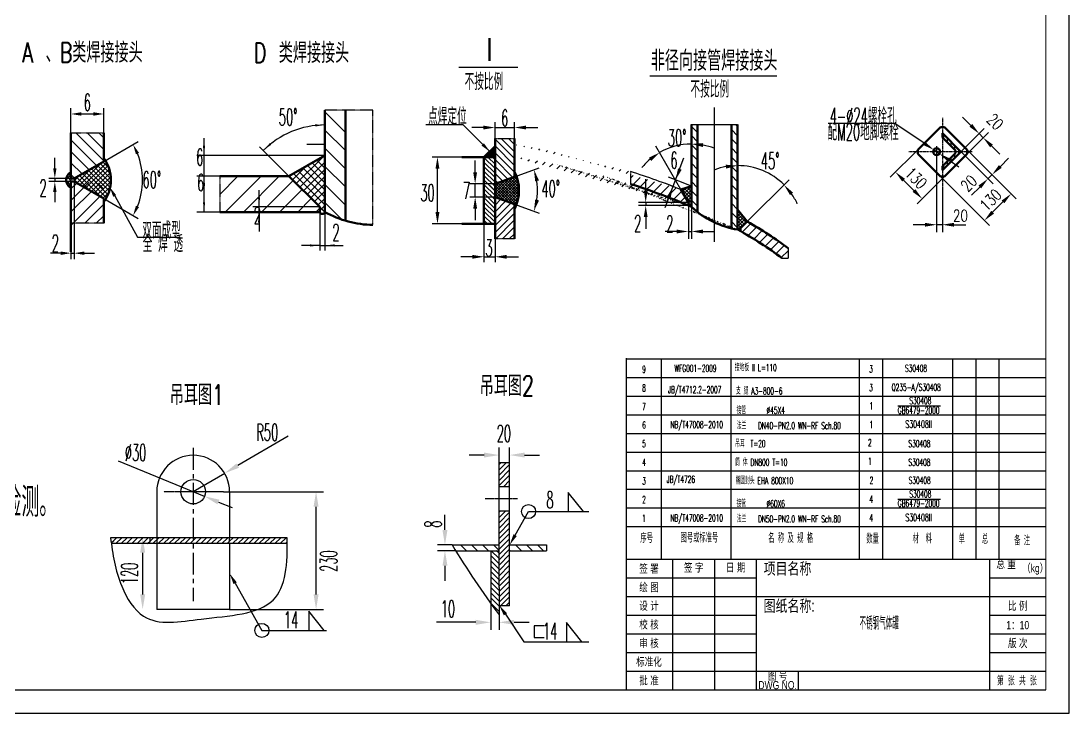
# Model space of a CAD drawing. Header units: millimetres. Extents: x 45618 to 52346, y 25375 to 30127.
# Drawn here: x 48749 to 52346, y 25375 to 27751 of the extents above; entities that cross this region are included whole.
import ezdxf
from ezdxf.enums import TextEntityAlignment as Align

# ---------------------------------------------------------------- set-up
doc = ezdxf.new("R2010")
doc.units = ezdxf.units.MM
for name, pattern in [('CENTER2', [1.125, 0.75, -0.125, 0.125, -0.125]), ('CENTERX2', [4, 2.5, -0.5, 0.5, -0.5]), ('HIDDEN', [0.375, 0.25, -0.125]), ('JXX-L', [2.95, 1.9, -0.25, 0.15, -0.25, 0.15, -0.25]), ('JXX-S', [1.7, 0.9, -0.2, 0.1, -0.2, 0.1, -0.2]), ('XX-S', [0.5, 0.3, -0.2]), ('ZXX-L', [3.28, 2.5, -0.3, 0.18, -0.3]), ('ZXX-S', [1.27, 0.75, -0.2, 0.12, -0.2])]:
    doc.linetypes.add(name, pattern=pattern)
for name, color, linetype in [('08文字层', 1, 'Continuous'), ('09图框与明细表层', 4, 'Continuous'), ('2', 4, 'Continuous'), ('2细线层', 4, 'Continuous'), ('3', 1, 'CENTER2'), ('_CENTER', 1, 'CENTERX2'), ('DATA', 4, 'Continuous'), ('DIM', 4, 'Continuous'), ('DIMEN', 4, 'Continuous'), ('HIDDEN', 6, 'HIDDEN')]:
    doc.layers.add(name, color=color, linetype=linetype)
for name, color, linetype, lineweight in [('A 粗实线', 7, 'Continuous', 60), ('B 细实线', 4, 'Continuous', 30), ('D 短中心线', 1, 'ZXX-S', 30), ('DRAWING', 7, 'Continuous', 30), ('E 长中心线', 1, 'ZXX-L', 30), ('F 短虚线', 6, 'XX-S', 40), ('H 短双点线', 3, 'JXX-S', 30), ('I 长双点线', 3, 'JXX-L', 30), ('J 标注尺寸', 2, 'Continuous', 30), ('文字', 4, 'Continuous', 13)]:
    doc.layers.add(name, color=color, linetype=linetype, lineweight=lineweight)
doc.styles.add('HZTXT', font='TXT.SHX', dxfattribs={"width": 0.75, "bigfont": 'HZTXT'})
doc.styles.add('JEREH', font='romans.shx', dxfattribs={"width": 0.7, "bigfont": 'hztxt.shx'})
doc.styles.get("Standard").update_dxf_attribs({"font": 'arial.ttf'})
doc.styles.add('残雪', font='romans.shx', dxfattribs={"width": 0.5, "bigfont": 'hztxt.shx'})
doc.dimstyles.new('通用标注4.0', dxfattribs={"dimtxt": 4, "dimasz": 4, "dimexe": 2.5, "dimexo": 0, "dimgap": 1.5, "dimtad": 1, "dimdec": 0, "dimzin": 0, "dimdsep": 46, "dimtxsty": 'HZTXT', "dimcen": 0, "dimadec": 0, "dimazin": 0, "dimtfac": 0.375, "dimtdec": 0, "dimtmove": 2, "dimatfit": 3, "dimfxl": 1, "dimtzin": 0, "dimarcsym": 0})

# ---------------------------------------------------------------- blocks, each defined once
blk = doc.blocks.new('*D78')
at = {"layer": 'Defpoints', "color": 0, "transparency": 16777216}
for p in [(51996, 27308.9), (51904.1, 27217), (52147.2, 27157.7)]:
    blk.add_point(p, dxfattribs=at)
at = {"layer": 'DIM', "color": 0, "lineweight": -2, "transparency": 16777216}
for p, q in [((51996, 27308.9), (52164.8, 27140.1)), ((51904.1, 27217), (52072.9, 27048.1)), ((52083.5, 27094.1), (52118.9, 27129.5))]:
    blk.add_line(p, q, dxfattribs=at)
at = {"layer": 'DIM', "color": 0, "transparency": 16777216}
for points in [[(52114.2, 27134.2), (52123.6, 27124.8), (52147.2, 27157.7)], [(52078.8, 27098.8), (52088.2, 27089.4), (52055.2, 27065.8)]]:
    blk.add_solid(points, dxfattribs=at)
at = {"layer": 'DIM', "color": 0, "transparency": 16777216, "insert": (52076.4, 27136.5), "char_height": 40, "attachment_point": 5, "rotation": 45, "style": 'HZTXT'}
blk.add_mtext('130', dxfattribs=at)
blk = doc.blocks.new('*D79')
at = {"layer": 'Defpoints', "color": 0, "transparency": 16777216}
for p in [(51891.1, 27280.8), (51911.1, 27178.1), (51891.1, 27051.3)]:
    blk.add_point(p, dxfattribs=at)
at = {"layer": 'DIM', "color": 0, "lineweight": -2, "transparency": 16777216}
for p, q in [((51891.1, 27280.8), (51891.1, 27026.3)), ((51911.1, 27178.1), (51911.1, 27026.3)), ((51851.1, 27051.3), (51811.1, 27051.3)), ((51911.1, 27051.3), (51891.1, 27051.3)), ((51951.1, 27051.3), (51991.1, 27051.3))]:
    blk.add_line(p, q, dxfattribs=at)
at = {"layer": 'DIM', "color": 0, "transparency": 16777216}
for points in [[(51851.1, 27057.9), (51851.1, 27044.6), (51891.1, 27051.3)], [(51951.1, 27057.9), (51951.1, 27044.6), (51911.1, 27051.3)]]:
    blk.add_solid(points, dxfattribs=at)
at = {"layer": 'DIM', "color": 0, "transparency": 16777216, "insert": (51973.1, 27082.6), "char_height": 40, "attachment_point": 5, "style": 'HZTXT'}
blk.add_mtext('20', dxfattribs=at)
blk = doc.blocks.new('*D80')
at = {"layer": 'Defpoints', "color": 0, "transparency": 16777216}
for p in [(51826.3, 27308.9), (51918.2, 27217), (51841.7, 27140.5)]:
    blk.add_point(p, dxfattribs=at)
at = {"layer": 'DIM', "color": 0, "lineweight": -2, "transparency": 16777216}
for p, q in [((51826.3, 27308.9), (51732.1, 27214.7)), ((51778.1, 27204.1), (51813.4, 27168.8)), ((51918.2, 27217), (51824, 27122.8))]:
    blk.add_line(p, q, dxfattribs=at)
at = {"layer": 'DIM', "color": 0, "transparency": 16777216}
for points in [[(51782.8, 27208.8), (51773.3, 27199.4), (51749.8, 27232.4)], [(51818.1, 27173.5), (51808.7, 27164.1), (51841.7, 27140.5)]]:
    blk.add_solid(points, dxfattribs=at)
at = {"layer": 'DIM', "color": 0, "transparency": 16777216, "insert": (51820.5, 27211.2), "char_height": 40, "attachment_point": 5, "rotation": 315, "style": 'HZTXT'}
blk.add_mtext('130', dxfattribs=at)
blk = doc.blocks.new('*D81')
at = {"layer": 'Defpoints', "color": 0, "transparency": 16777216}
for p in [(51970.8, 27305.8), (51984.9, 27320), (52067.5, 27209.1)]:
    blk.add_point(p, dxfattribs=at)
at = {"layer": 'DIM', "color": 0, "lineweight": -2, "transparency": 16777216}
for p, q in [((51970.8, 27305.8), (52085.2, 27191.4)), ((51984.9, 27320), (52099.3, 27205.6)), ((52110, 27251.5), (52138.2, 27279.8)), ((52081.7, 27223.2), (52067.5, 27209.1)), ((52039.2, 27180.8), (52011, 27152.5))]:
    blk.add_line(p, q, dxfattribs=at)
at = {"layer": 'DIM', "color": 0, "transparency": 16777216}
for points in [[(52105.2, 27256.2), (52114.7, 27246.8), (52081.7, 27223.2)], [(52034.5, 27185.5), (52044, 27176.1), (52067.5, 27209.1)]]:
    blk.add_solid(points, dxfattribs=at)
at = {"layer": 'DIM', "color": 0, "transparency": 16777216, "insert": (52001.7, 27193.4), "char_height": 40, "attachment_point": 5, "rotation": 45, "style": 'HZTXT'}
blk.add_mtext('20', dxfattribs=at)
blk = doc.blocks.new('*D82')
at = {"layer": 'Defpoints', "color": 0, "transparency": 16777216}
for p in [(52051.2, 27350), (51974.8, 27301.8), (51988.9, 27287.7)]:
    blk.add_point(p, dxfattribs=at)
at = {"layer": 'DIM', "color": 0, "lineweight": -2, "transparency": 16777216}
for p, q in [((52008.8, 27392.4), (51980.5, 27420.7)), ((51974.8, 27301.8), (52054.7, 27381.8)), ((51988.9, 27287.7), (52068.9, 27367.7)), ((52037.1, 27364.1), (52051.2, 27350)), ((52079.5, 27321.7), (52107.8, 27293.4))]:
    blk.add_line(p, q, dxfattribs=at)
at = {"layer": 'DIM', "color": 0, "transparency": 16777216}
for points in [[(52013.5, 27397.1), (52004.1, 27387.7), (52037.1, 27364.1)], [(52084.2, 27326.4), (52074.8, 27317), (52051.2, 27350)]]:
    blk.add_solid(points, dxfattribs=at)
at = {"layer": 'DIM', "color": 0, "transparency": 16777216, "insert": (52091.9, 27404.8), "char_height": 40, "attachment_point": 5, "rotation": 315, "style": 'HZTXT'}
blk.add_mtext('20', dxfattribs=at)

msp = doc.modelspace()

# ---------------------------------------------------------------- hatches: boundary and pattern name
at = {"layer": 'B 细实线'}
h = msp.add_hatch(dxfattribs=at)
h.set_pattern_fill('ANSI31', color=256, scale=7.04, angle=90, style=0)
h.set_pattern_definition([(135, (42689.045, 24654.437), (-15.80525, -15.80525), [])])
edge = h.paths.add_edge_path()
edge.add_ellipse((49897.1, 26448), major_axis=(-1760, 0), ratio=0.5, start_angle=228.1641, end_angle=229.0804, ccw=False)
edge.add_line((51071, 27103.7), (51071, 27395.8))
edge.add_line((51071, 27395.8), (51049.9, 27395.8))
edge.add_line((51049.9, 27395.8), (51049.9, 27113))
edge = h.paths.add_edge_path()
edge.add_ellipse((49897.1, 26448), major_axis=(-1760, 0), ratio=0.5, start_angle=221.8409, end_angle=222.8615, ccw=False)
edge.add_line((51208.3, 27035), (51208.3, 27395.8))
edge.add_line((51208.3, 27395.8), (51187.1, 27395.8))
edge.add_line((51187.1, 27395.8), (51187.1, 27046.6))
h = msp.add_hatch(dxfattribs=at)
h.set_pattern_fill('ANSI31', color=256, scale=4, angle=45, style=0)
h.set_pattern_definition([(90, (34110.769, 24845.515), (-12.7, 3e-15), [])])
h.paths.add_polyline_path([(51953.6, 27308.9, -0.198912), (51956.5, 27301.8), (51974.8, 27301.8), (51911.1, 27365.5), (51911.1, 27351.3)])
h.paths.add_polyline_path([(51953.6, 27294.8), (51911.1, 27252.4), (51911.1, 27238.2), (51974.8, 27301.8), (51956.5, 27301.8, -0.198912)])
h = msp.add_hatch(dxfattribs=at)
h.set_pattern_fill('ANSI31', color=256, scale=7.04, style=0)
h.set_pattern_definition([(45, (42689.045, 24654.437), (-15.80525, 15.80525), [])])
edge = h.paths.add_edge_path()
edge.add_ellipse((49897.1, 26448), major_axis=(-1760, 0), ratio=0.5, start_angle=229.5338, end_angle=237.5944, ccw=False)
edge.add_line((51039.3, 27117.5), (51039.3, 27123.5))
edge.add_line((51039.3, 27123.5), (51039.3, 27127.9))
edge.add_line((51039.3, 27127.9), (51014, 27171.8))
edge.add_ellipse((49897.1, 26448), major_axis=(-1802.2, 0), ratio=0.511719, start_angle=231.7032, end_angle=238.4428)
edge.add_line((50840.3, 27233.9), (50840.3, 27191))
h = msp.add_hatch(dxfattribs=at)
h.set_pattern_fill('ANSI37', color=256, scale=2.64, angle=90, style=0)
h.set_pattern_definition([(135, (42689.045, 24654.437), (-5.926969, -5.926969), []), (225, (42689.045, 24654.437), (5.926969, -5.926969), [])])
edge = h.paths.add_edge_path()
edge.add_line((51049.9, 27183.7), (51014, 27171.8))
edge.add_line((51014, 27171.8), (51039.3, 27127.9))
edge.add_line((51039.3, 27127.9), (51039.3, 27123.5))
edge.add_line((51039.3, 27123.5), (51039.3, 27117.5))
edge.add_ellipse((49897.1, 26448), major_axis=(-1760, 0), ratio=0.5, start_angle=229.0804, end_angle=229.5338, ccw=False)
edge.add_line((51049.9, 27113), (51049.9, 27183.7))
edge = h.paths.add_edge_path()
edge.add_ellipse((49897.1, 26448), major_axis=(-1760, 0), ratio=0.5, start_angle=221.3229, end_angle=221.8409, ccw=False)
edge.add_line((51218.8, 27029.1), (51218.8, 27039.4))
edge.add_line((51218.8, 27039.4), (51241.6, 27062.2))
edge.add_line((51241.6, 27062.2), (51208.3, 27103.2))
edge.add_line((51208.3, 27103.2), (51208.3, 27035))

# ---------------------------------------------------------------- linework, layer by layer
at = {"layer": '09图框与明细表层'}
for p, q in [((52345.7, 25374.9), (52345.7, 30126.9)), ((50825.7, 25902.9), (51273.7, 25902.9)), ((50985.7, 25454.9), (50985.7, 25902.9)), ((51129.7, 25454.9), (51129.7, 25902.9)), ((51273.7, 25454.9), (51273.7, 25902.9)), ((51273.7, 25902.9), (52073.7, 25902.9)), ((52073.7, 25454.9), (52073.7, 25902.9)), ((52073.7, 25902.9), (52265.7, 25902.9)), ((50825.7, 25838.9), (51273.7, 25838.9)), ((52073.7, 25838.9), (52265.7, 25838.9)), ((50825.7, 25774.9), (51273.7, 25774.9)), ((51273.7, 25774.9), (52073.7, 25774.9)), ((52073.7, 25774.9), (52265.7, 25774.9)), ((50825.7, 25710.9), (51273.7, 25710.9)), ((52073.7, 25710.9), (52265.7, 25710.9)), ((50825.7, 25646.9), (51273.7, 25646.9)), ((52073.7, 25646.9), (52265.7, 25646.9)), ((50825.7, 25582.9), (51273.7, 25582.9)), ((52073.7, 25582.9), (52265.7, 25582.9)), ((50825.7, 25518.9), (51273.7, 25518.9)), ((51273.7, 25518.9), (52265.7, 25518.9)), ((51417.7, 25454.9), (51417.7, 25518.9)), ((45617.7, 25374.9), (52345.7, 25374.9))]:
    msp.add_line(p, q, dxfattribs=at)
at = {"layer": '09图框与明细表层', "color": 7}
for p, q in [((50825.7, 25902.9), (52265.7, 25902.9)), ((45817.7, 25454.9), (52265.7, 25454.9)), ((49385.7, 25454.9), (50825.7, 25454.9))]:
    msp.add_line(p, q, dxfattribs=at)
at = {"layer": '2'}
for p, q in [((49666.3, 26325.3), (49492.9, 26224.2)), ((49301.5, 26150.5), (49084, 26239.1)), ((50390, 26228.2), (50396.8, 26235)), ((50390, 26210), (50415, 26235)), ((50390, 26191.9), (50426.1, 26228)), ((49340.5, 26135.3), (49448.4, 26198.3)), ((50390, 26173.7), (50426.1, 26209.8)), ((50390, 26155.5), (50426.1, 26191.6)), ((49379.2, 26118.8), (49301.5, 26150.5)), ((50404.7, 26152), (50426.1, 26173.4)), ((50422.9, 26152), (50426.1, 26155.2)), ((49426.8, 26099.4), (49474.5, 26080)), ((50390, 26064.6), (50393.5, 26068.1)), ((50390, 26046.4), (50411.7, 26068.1)), ((50390, 26028.2), (50426.1, 26064.3)), ((50390, 26010), (50426.1, 26046.1)), ((50390, 25991.8), (50426.1, 26027.9)), ((50390, 25973.6), (50426.1, 26009.7)), ((49059.1, 25958.9), (49067.4, 25967.2)), ((49067.4, 25967.2), (49076.8, 25976.6)), ((49074.8, 25956.5), (49095, 25976.6)), ((49093, 25956.5), (49113.2, 25976.6)), ((49111.2, 25956.5), (49131.4, 25976.6)), ((49129.4, 25956.5), (49149.6, 25976.6)), ((49147.6, 25956.5), (49167.8, 25976.6)), ((49165.8, 25956.5), (49185.9, 25976.6)), ((49192.4, 25964.9), (49204.1, 25976.6)), ((49202.2, 25956.5), (49222.3, 25976.6)), ((49220.3, 25956.5), (49240.5, 25976.6)), ((49238.5, 25956.5), (49258.7, 25976.6)), ((49256.7, 25956.5), (49276.9, 25976.6)), ((49274.9, 25956.5), (49295.1, 25976.6)), ((49293.1, 25956.5), (49313.3, 25976.6)), ((49311.3, 25956.5), (49331.4, 25976.6)), ((49329.5, 25956.5), (49349.6, 25976.6)), ((49329.6, 25956.5), (49340.3, 25967.2)), ((49340.3, 25967.2), (49349.8, 25976.6)), ((49347.8, 25956.5), (49368, 25976.6)), ((49366, 25956.5), (49386.2, 25976.6)), ((49384.2, 25956.5), (49404.3, 25976.6)), ((49402.4, 25956.5), (49422.5, 25976.6)), ((49420.5, 25956.5), (49440.7, 25976.6)), ((49438.7, 25956.5), (49458.9, 25976.6)), ((49465.3, 25964.9), (49477.1, 25976.6)), ((49475.1, 25956.5), (49495.3, 25976.6)), ((49493.3, 25956.5), (49513.5, 25976.6)), ((49511.5, 25956.5), (49531.6, 25976.6)), ((49529.7, 25956.5), (49549.8, 25976.6)), ((49547.9, 25956.5), (49568, 25976.6)), ((49566, 25956.5), (49586.2, 25976.6)), ((49584.2, 25956.5), (49604.4, 25976.6)), ((49602.4, 25956.5), (49622.6, 25976.6)), ((49620.6, 25956.5), (49640.8, 25976.6)), ((49638.8, 25956.5), (49659, 25976.6)), ((50390, 25955.4), (50426.1, 25991.6)), ((50390, 25937.3), (50426.1, 25973.4)), ((49184, 25956.5), (49192.4, 25964.9)), ((49456.9, 25956.5), (49465.3, 25964.9)), ((49657, 25956.5), (49662.7, 25962.2)), ((50390, 25905), (50363.1, 25931.9)), ((50390, 25923.2), (50381.3, 25931.9)), ((50390, 25919.1), (50426.1, 25955.2)), ((50390, 25900.9), (50426.1, 25937)), ((50390, 25886.8), (50361.4, 25915.4)), ((50390, 25868.6), (50361.4, 25897.2)), ((50390, 25882.7), (50426.1, 25918.8)), ((50390, 25864.5), (50426.1, 25900.6)), ((50390, 25850.5), (50361.4, 25879)), ((50390, 25832.3), (50361.4, 25860.8)), ((50390, 25846.3), (50426.1, 25882.4)), ((50390, 25828.1), (50426.1, 25864.3)), ((50390, 25814.1), (50361.4, 25842.6)), ((50390, 25795.9), (50361.4, 25824.5)), ((50390, 25809.9), (50426.1, 25846.1)), ((50390, 25791.8), (50426.1, 25827.9)), ((50390, 25777.7), (50361.4, 25806.3)), ((50390, 25759.5), (50361.4, 25788.1)), ((50390, 25773.6), (50426.1, 25809.7)), ((50390, 25755.4), (50426.1, 25791.5)), ((50390, 25741.3), (50361.4, 25769.9)), ((50390, 25723.1), (50361.4, 25751.7)), ((50395.3, 25742.5), (50426.1, 25773.3)), ((50413.5, 25742.5), (50426.1, 25755.1))]:
    msp.add_line(p, q, dxfattribs=at)
at = {"layer": '2', "ltscale": 5}
for p, q in [((50338.6, 26260.5), (50287.1, 26260.5)), ((50390, 26235), (50390, 26286.3)), ((50426.1, 26235), (50426.1, 26286.3)), ((50477.6, 26260.5), (50529, 26260.5)), ((49444.5, 26134.7), (49787.6, 26134.7)), ((49761.9, 25782.1), (49761.9, 26083.2)), ((50204.1, 26003.5), (50204.1, 26054.9)), ((50228.6, 25952), (50178.4, 25952)), ((50241, 25931.9), (50178.4, 25931.9)), ((49166.9, 25782.1), (49166.9, 25925.2)), ((50204.1, 25880.4), (50204.1, 25829)), ((49465.3, 25730.7), (49787.6, 25730.7))]:
    msp.add_line(p, q, dxfattribs=at)
at = {"layer": '2'}
msp.add_open_spline([(49057, 25976.6), (49063.2, 25920.7), (49079, 25823.2), (49175.6, 25665.3), (49385.9, 25706.3), (49653.4, 25715.9), (49664.6, 25888.5), (49662.4, 25976.6)], degree=3, knots=[51.969811, 51.969811, 51.969811, 51.969811, 250.584481, 399.145657, 629.934832, 927.504681, 1192.453738, 1192.453738, 1192.453738, 1192.453738], dxfattribs=at)
at = {"layer": '2', "ltscale": 5}
for points in [[(50338.6, 26269.1), (50338.6, 26252), (50390, 26260.5)], [(50477.6, 26269.1), (50477.6, 26252), (50426.1, 26260.5)], [(49753.3, 26083.2), (49770.5, 26083.2), (49761.9, 26134.7)], [(50195.6, 26003.5), (50212.7, 26003.5), (50204.1, 25952)], [(49158.3, 25925.2), (49175.5, 25925.2), (49166.9, 25976.6)], [(50195.6, 25880.4), (50212.7, 25880.4), (50204.1, 25931.9)], [(49158.3, 25782.1), (49175.5, 25782.1), (49166.9, 25730.7)], [(49753.3, 25782.1), (49770.5, 25782.1), (49761.9, 25730.7)]]:
    msp.add_solid(points, dxfattribs=at)
at = {"layer": '2'}
for points in [[(49488.6, 26231.6), (49497.2, 26216.8), (49448.4, 26198.3)], [(49430.1, 26107.4), (49423.6, 26091.5), (49379.2, 26118.8)]]:
    msp.add_solid(points, dxfattribs=at)
at = {"layer": '2细线层', "ltscale": 80}
for p, q in [((50825.7, 26590.9), (52265.7, 26590.9)), ((50825.7, 26590.9), (52265.3, 26590.9)), ((50825.7, 26590.9), (52265.7, 26590.9)), ((50825.7, 26590.9), (52265.3, 26590.9)), ((50825.7, 26526.9), (52265.3, 26526.9)), ((50825.7, 26462.9), (52265.7, 26462.9)), ((50825.7, 26462.9), (52265.3, 26462.9)), ((50825.7, 26462.9), (52265.7, 26462.9)), ((50825.7, 26462.9), (52265.3, 26462.9)), ((51758.2, 26429.5), (51904.1, 26429.5)), ((50825.7, 26334.9), (52265.3, 26334.9)), ((50825.7, 26206.9), (52265.3, 26206.9)), ((50825.7, 26078.9), (52265.3, 26078.9)), ((51758.2, 26109.5), (51904.1, 26109.5)), ((49386.1, 25454.9), (50825.7, 25454.9))]:
    msp.add_line(p, q, dxfattribs=at)
at = {"layer": '3', "ltscale": 8}
for p, q in [((49444.5, 26134.7), (49239.2, 26134.7)), ((50453.6, 26110.1), (50342.1, 26110.1))]:
    msp.add_line(p, q, dxfattribs=at)
at = {"layer": '_CENTER', "ltscale": 30}
msp.add_line((49340.3, 26285.2), (49340.3, 25759.3), dxfattribs=at)
at = {"layer": 'A 粗实线'}
for p, q in [((49792.1, 27094.6), (49791.8, 27444.9)), ((49862.5, 27065.1), (49862.5, 27444.9)), ((51049.9, 27395.8), (51049.9, 27113)), ((51071, 27395.8), (51071, 27094.9)), ((51187.1, 27395.8), (51187.1, 27038.9)), ((51208.3, 27395.8), (51208.3, 27035)), ((51826.3, 27308.9), (51904.1, 27386.7)), ((51904.1, 27386.7), (51918.2, 27386.7)), ((51918.2, 27386.7), (51996, 27308.9)), ((48920.9, 27366.4), (48920.9, 27210.4)), ((49033.1, 27268.7), (49033.1, 27366.4)), ((50376, 27347.2), (50376, 27191.6)), ((50442.8, 27215.9), (50442.8, 27347.4)), ((51911.1, 27365.5), (51974.8, 27301.8)), ((51911.1, 27365.5), (51911.1, 27351.3)), ((51911.1, 27351.3), (51953.6, 27308.9)), ((50338.1, 27283.5), (50376, 27321.3)), ((51826.3, 27294.8), (51826.3, 27308.9)), ((51974.8, 27301.8), (51911.1, 27238.2)), ((51996, 27308.9), (51996, 27294.8)), ((48932.1, 27210.4), (49033.1, 27268.7)), ((49791.9, 27288.9), (49669, 27217.7)), ((50376, 27283.5), (50262.4, 27283.5)), ((50338.1, 27054.5), (50338.1, 27283.5)), ((51904.1, 27217), (51826.3, 27294.8)), ((51953.6, 27294.8), (51911.1, 27252.4)), ((51996, 27294.8), (51918.2, 27217)), ((51911.1, 27252.4), (51911.1, 27238.2)), ((48920.9, 27210.4), (48932.1, 27210.4)), ((48920.9, 26958), (48920.9, 27199.2)), ((48920.9, 27199.2), (48932.1, 27199.2)), ((48932.1, 27199.2), (49033.1, 27140.9)), ((49669, 27217.7), (49431.1, 27217.7)), ((49774.5, 27112.2), (49669, 27217.7)), ((50376, 27191.6), (50442.8, 27215.9)), ((50376, 27002.5), (50376, 27191.6)), ((51918.2, 27217), (51904.1, 27217)), ((51014, 27171.8), (51049.9, 27183.7)), ((51039.3, 27127.9), (51014, 27171.8)), ((49033.1, 27140.9), (49033.1, 27056.5)), ((50376, 27146.4), (50442.8, 27122.1)), ((50442.8, 27122.1), (50442.8, 27002.5)), ((51039.3, 27123.5), (51039.3, 27127.9)), ((51039.3, 27123.5), (51039.3, 27117.5)), ((49431.1, 27094.6), (49774.5, 27094.6)), ((49774.5, 27094.6), (49774.5, 27112.2)), ((51241.6, 27062.2), (51208.3, 27103.2)), ((50376, 27054.5), (50262.4, 27054.5)), ((51218.8, 27039.4), (51241.6, 27062.2)), ((51218.8, 27039.4), (51218.8, 27029.1))]:
    msp.add_line(p, q, dxfattribs=at)
msp.add_circle((51891.1, 27301.8), 12, dxfattribs=at)
for centre, radius, start, end in [((51946.5, 27301.8), 10, 315, 45), ((48932.9, 27204.8), 125.2, 323.1301, 36.8699), ((48933.9, 27204.8), 30, 115.6959, 244.3041), ((50316.5, 27169.1), 141.7, 332.9996, 27.0004), ((49783.3, 27098.2), 9.5, 202.4306, 337.5694), ((49962.8, 27403), 352.5, 241.0362, 269.0899), ((51259.2, 27336.8), 306.5, 226.9215, 260.6395)]:
    msp.add_arc(centre, radius, start, end, dxfattribs=at)
for major_axis, ratio, start_param, end_param in [((-1760, 0), 0.5, 3.998206, 4.146804), ((-1802.2, 0), 0.511719, 3.744497, 3.870336), ((-1760, 0), 0.5, 3.730613, 3.870923)]:
    msp.add_ellipse((49897.1, 26448), major_axis=major_axis, ratio=ratio, start_param=start_param, end_param=end_param, dxfattribs=at)
at = {"layer": 'B 细实线'}
for p, q in [((50252.3, 27592), (50454.5, 27592)), ((50907.4, 27562.8), (51342.9, 27562.8)), ((48920.9, 27366.4), (48920.9, 27451.5)), ((49033.1, 27334.5), (49033.1, 27451.5)), ((48955.9, 27431.5), (48998.1, 27431.5)), ((49791.8, 27438.6), (49862.5, 27367.9)), ((49862.5, 27305.7), (49791.8, 27376.3)), ((49009, 27254.8), (48920.9, 27342.8)), ((48937, 27366.4), (49033.1, 27270.3)), ((49033.1, 27310), (48976.7, 27366.4)), ((49016.3, 27366.4), (49033.1, 27349.6)), ((49033.1, 27268.7), (49151.2, 27336.9)), ((49377.4, 27288.9), (49377.4, 27347.9)), ((50376, 27345.2), (50442.8, 27278.5)), ((50442.8, 27302.1), (50397.5, 27347.4)), ((50442.8, 27326.6), (50422.1, 27347.4)), ((48920.9, 27303.1), (48983.8, 27240.3)), ((49568.3, 27318.6), (49669, 27217.8)), ((49792.2, 27326.7), (49729.7, 27326.7)), ((49792.1, 27313.8), (49862.5, 27243.4)), ((50342.5, 27283.5), (50376, 27317)), ((50347.5, 27283.5), (50376, 27312)), ((50352.4, 27283.5), (50376, 27307.1)), ((50357.1, 27283.5), (50376, 27302.4)), ((50361.7, 27283.5), (50376, 27297.7)), ((50442.8, 27254.9), (50376, 27321.6)), ((50442.8, 27231.6), (50376, 27298.3)), ((48865.4, 27245.4), (48865.4, 27280.4)), ((48958.7, 27225.7), (48920.9, 27263.5)), ((48950.7, 27188.5), (49028, 27265.8)), ((49041.3, 27263.2), (48960.8, 27182.7)), ((49020.5, 27261.5), (49054, 27228)), ((49047.6, 27250.3), (49030.6, 27267.3)), ((49033.1, 27270.9), (49036.1, 27273.8)), ((49791.9, 27288.9), (49352.9, 27288.9)), ((49377.4, 27217.7), (49377.4, 27288.9)), ((49693.8, 27192.9), (49786.9, 27286)), ((49792.1, 27266.3), (49706.3, 27180.4)), ((49748.7, 27263.9), (49792.1, 27220.4)), ((49792.1, 27245.3), (49764.4, 27273)), ((50376, 27244.1), (50338.1, 27282)), ((50376, 27228.6), (50338.1, 27266.4)), ((50376, 27259), (50351.5, 27283.5)), ((50366.7, 27283.5), (50376, 27292.8)), ((50376, 27274.5), (50367, 27283.5)), ((50371.1, 27283.5), (50376, 27288.4)), ((50376, 27274.7), (50437, 27213.8)), ((48920.9, 27218), (48912.8, 27226.1)), ((48990.5, 27244.1), (48940.6, 27194.3)), ((48960.2, 27226.6), (49041, 27145.8)), ((49046.2, 27156.5), (48970.2, 27232.4)), ((48970.8, 27176.9), (49046.5, 27252.5)), ((48980.3, 27238.2), (49051.4, 27167.1)), ((49051.6, 27241.7), (48980.9, 27171.1)), ((49053.8, 27180.6), (48990.3, 27244)), ((48990.9, 27165.2), (49054, 27228.3)), ((49000.4, 27249.8), (49056.2, 27194)), ((49057.5, 27208.7), (49010.5, 27255.7)), ((49727.9, 27251.8), (49681.4, 27205.3)), ((49684.5, 27226.7), (49792.1, 27119.1)), ((49791.5, 27145.8), (49701, 27236.3)), ((49717.2, 27245.6), (49792.1, 27170.6)), ((49718.7, 27168), (49792.1, 27241.4)), ((49792.1, 27195.5), (49732.9, 27254.7)), ((49862.5, 27181.2), (49792.1, 27251.6)), ((50376, 27213.7), (50338.1, 27251.6)), ((50376, 27197.5), (50338.1, 27235.4)), ((50419.7, 27207.5), (50376, 27251.1)), ((50376, 27227.5), (50402.4, 27201.2)), ((50442.8, 27227.2), (50444.8, 27229.2)), ((48920.9, 27210.4), (48845.4, 27210.4)), ((48920.9, 27199.2), (48845.4, 27199.2)), ((48865.4, 27210.4), (48865.4, 27199.2)), ((48903.9, 27205.4), (48920.9, 27222.4)), ((48920.9, 27186.3), (48903.9, 27203.3)), ((48906.4, 27216.7), (48923.9, 27199.2)), ((48924.8, 27210.4), (48906.6, 27192.3)), ((48913.3, 27183), (48920.9, 27190.7)), ((48920.9, 27223.8), (48933.5, 27211.2)), ((48920.9, 27199.2), (48920.9, 26933.6)), ((48982.9, 27197), (48920.9, 27135)), ((48940.6, 27194.3), (48920.9, 27174.7)), ((48950.7, 27188.5), (48928.7, 27210.4)), ((48929.7, 27199.2), (48952.9, 27222.4)), ((48932.1, 27199.2), (48932.1, 26933.6)), ((48940, 27215), (48988.3, 27166.8)), ((49025.8, 27145.1), (48950.1, 27220.8)), ((49056.4, 27214.8), (49001, 27159.4)), ((49011.1, 27153.6), (49057.3, 27199.8)), ((49012.8, 27193.7), (49033.1, 27173.4)), ((49431.1, 27217.7), (49352.9, 27217.7)), ((49377.6, 27094.6), (49377.6, 27217.7)), ((49493.4, 27217.7), (49431.1, 27155.5)), ((49450.3, 27094.6), (49573.4, 27217.7)), ((49635.6, 27217.7), (49512.5, 27094.6)), ((49574.7, 27094.6), (49683.4, 27203.3)), ((49792.1, 27216.5), (49731.1, 27155.6)), ((49743.6, 27143.1), (49792.1, 27191.7)), ((49792.1, 27189.4), (49862.5, 27119)), ((50376, 27182), (50338.1, 27219.9)), ((50376, 27167.1), (50338.1, 27205)), ((50376, 27151.6), (50338.1, 27189.5)), ((50439.9, 27214.8), (50376, 27151)), ((50376, 27160.4), (50425, 27209.4)), ((50410.2, 27204), (50376, 27169.8)), ((50385.1, 27194.9), (50376, 27203.9)), ((50376, 27179.3), (50395.3, 27198.6)), ((50376, 27188.7), (50380.5, 27193.2)), ((50450.1, 27121.8), (50379.2, 27192.7)), ((50379.6, 27145.1), (50450.3, 27215.8)), ((50386.1, 27195.2), (50452.5, 27128.9)), ((50452.6, 27208.7), (50386.5, 27142.6)), ((50454.4, 27136.4), (50393, 27197.8)), ((50393.5, 27140.1), (50454.6, 27201.2)), ((50400, 27200.3), (50456.1, 27144.2)), ((50456.2, 27193.3), (50400.4, 27137.6)), ((50457.3, 27152.4), (50406.9, 27202.8)), ((50413.8, 27205.3), (50458, 27161.1)), ((50458.2, 27170.3), (50420.7, 27207.8)), ((50427.7, 27210.4), (50457.8, 27180.2)), ((50456.6, 27190.9), (50434.6, 27212.9)), ((50441.9, 27215.5), (50454, 27203.4)), ((50449.9, 27216.9), (50442.8, 27224.1)), ((50447.7, 27222.7), (50442.8, 27217.7)), ((50442.8, 27208.3), (50444.6, 27210.1)), ((48865.4, 27164.2), (48865.4, 27129.2)), ((48920.9, 27095.3), (48995.8, 27170.2)), ((49053.8, 27180.5), (49021.1, 27147.8)), ((49031.2, 27142), (49046.7, 27157.5)), ((49566.2, 27112.2), (49566.2, 27169.9)), ((49714.5, 27172.2), (49636.9, 27094.6)), ((49792.1, 27166.8), (49756, 27130.7)), ((50376, 27136.7), (50338.1, 27174.6)), ((50376, 27121.2), (50338.1, 27159.1)), ((50356.7, 27186.4), (50408.6, 27134.6)), ((50376, 27186.4), (50439, 27123.5)), ((50424.1, 27128.9), (50376, 27177)), ((50393.8, 27140), (50376, 27157.7)), ((50407.3, 27135), (50457.3, 27185.1)), ((50458.1, 27176.3), (50414.2, 27132.5)), ((50421.2, 27130), (50458.2, 27167.1)), ((50457.8, 27157.1), (50428.1, 27127.5)), ((49020.2, 27148.3), (48920.9, 27049)), ((48968.1, 27056.5), (49033.1, 27121.5)), ((49033.1, 27140.9), (49151.2, 27072.7)), ((49035.8, 27135.2), (49033.1, 27137.8)), ((49070.8, 27150), (49148.9, 27009)), ((49699.1, 27094.6), (49745.6, 27141.1)), ((49768.5, 27118.2), (49792.1, 27141.9)), ((49850.3, 27069), (49792.1, 27127.2)), ((50376, 27106.3), (50338.1, 27144.2)), ((50376, 27090.8), (50338.1, 27128.7)), ((50379.6, 27145.1), (50376, 27148.7)), ((50378.9, 27145.4), (50376, 27142.5)), ((50376, 27118.9), (50396.2, 27139.1)), ((50413.5, 27132.8), (50376, 27095.3)), ((50376, 27071.7), (50430.8, 27126.5)), ((50435, 27125), (50456.4, 27146.4)), ((50442.2, 27122.3), (50453.8, 27134)), ((50442.8, 27113.2), (50449.4, 27119.8)), ((50442.8, 27119.7), (50447.5, 27115)), ((49033.1, 27081.9), (49007.7, 27056.5)), ((49431.1, 27094.6), (49352.9, 27094.6)), ((49774.5, 27112.2), (49545.1, 27112.2)), ((49566.2, 27094.6), (49566.2, 27112.2)), ((49566.2, 27059.4), (49566.2, 27094.6)), ((49566.2, 27092.1), (49566.2, 27028.2)), ((49774.5, 27107.8), (49761.3, 27094.6)), ((49792.1, 27117), (49774.5, 27099.4)), ((49774.5, 27094.6), (49774.5, 26962.6)), ((49775.7, 27111.1), (49792.1, 27094.6)), ((49792.1, 27094), (49792.1, 26962.6)), ((50376, 27075.3), (50338.1, 27113.2)), ((50376, 27059.8), (50338.1, 27097.7)), ((50365.7, 27054.5), (50338.1, 27082.1)), ((50442.8, 27114.8), (50376, 27048.1)), ((50376, 27024.5), (50442.8, 27091.2)), ((50350.2, 27054.5), (50338.1, 27066.7)), ((50442.8, 27067.6), (50376, 27000.9)), ((51224.5, 27025.8), (51253.7, 27055.1)), ((50401.2, 27002.5), (50442.8, 27044)), ((50442.8, 27020.4), (50424.8, 27002.5)), ((51244.4, 27014.2), (51273.6, 27043.3)), ((51264.1, 27002.2), (51293.1, 27031.2)), ((51283.5, 26990.1), (51312.4, 27018.9)), ((49774.7, 26980.2), (49711.9, 26980.2)), ((49774.5, 26980.2), (49792.1, 26980.2)), ((49792.2, 26980.2), (49854.9, 26980.2)), ((51302.7, 26977.6), (51331.5, 27006.4)), ((51321.5, 26964.8), (51350.2, 26993.5)), ((51340.1, 26951.8), (51368.7, 26980.4)), ((48885.9, 26953.6), (48850.9, 26953.6)), ((48920.9, 26953.6), (48932.1, 26953.6)), ((48967.1, 26953.6), (49002.1, 26953.6)), ((51358.4, 26938.4), (51381.6, 26961.6))]:
    msp.add_line(p, q, dxfattribs=at)
for points in [[(49792.1, 27393.7, 0, 7.43, 0), (49758.7, 27392.2, 7.43, 7.43, 0)], [(49377.4, 27288.9, 0, 7.43, 0), (49377.4, 27322.3, 7.43, 7.43, 0)], [(49580.7, 27306.2, 0, 7.43, 0), (49605.5, 27328.6, 7.43, 7.43, 0)], [(49377.6, 27094.6, 0, 7.43, 0), (49377.6, 27128, 7.43, 7.43, 0)], [(49566.2, 27112.2, 0, 7.43, 0), (49566.2, 27145.6, 7.43, 7.43, 0)], [(49566.2, 27092.1, 0, 7.43, 0), (49566.2, 27058.7, 7.43, 7.43, 0)], [(49774.5, 26980.2, 0, 7.43, 0), (49741.1, 26980.2, 7.43, 7.43, 0)], [(49792.1, 26980.2, 0, 7.43, 0), (49825.5, 26980.2, 7.43, 7.43, 0)]]:
    msp.add_lwpolyline(points, format="xyseb", dxfattribs=at)
msp.add_arc((49792.1, 27094.6), 299.1, 90, 135, dxfattribs=at)
at = {"layer": 'B 细实线', "linetype": 'ByBlock'}
msp.add_arc((48922.4, 27204.8), 244.1, 338.2206, 21.7794, dxfattribs=at)
for points in [[(48955.9, 27437.4), (48955.9, 27425.7), (48920.9, 27431.5)], [(48998.1, 27437.4), (48998.1, 27425.7), (49033.1, 27431.5)], [(49143.9, 27292.9), (49154.4, 27298), (49133.8, 27326.9)], [(48859.6, 27245.4), (48871.3, 27245.4), (48865.4, 27210.4)], [(48859.6, 27164.2), (48871.3, 27164.2), (48865.4, 27199.2)], [(49154.4, 27111.7), (49143.9, 27116.8), (49133.8, 27082.7)], [(48885.9, 26959.4), (48885.9, 26947.7), (48920.9, 26953.6)], [(48967.1, 26959.4), (48967.1, 26947.7), (48932.1, 26953.6)]]:
    msp.add_solid(points, dxfattribs=at)
at = {"layer": 'B 细实线'}
for points in [[(50337.7, 27331.1), (50329.4, 27322.9), (50358.3, 27302.3)], [(49065.7, 27147.1), (49075.9, 27152.8), (49053.8, 27180.6)]]:
    msp.add_solid(points, dxfattribs=at)
at = {"layer": 'D 短中心线'}
for p, q in [((51911.1, 27417.9), (51911.1, 27178.1)), ((52013.4, 27301.8), (51795.7, 27301.8)), ((51891.1, 27321), (51891.1, 27280.8))]:
    msp.add_line(p, q, dxfattribs=at)
at = {"layer": 'DATA'}
for p, q in [((50825.7, 26592.9), (50825.7, 26480.9)), ((50825.7, 26590.9), (50825.7, 25454.9)), ((50945.7, 26590.9), (50945.7, 26014.9)), ((51185.3, 26590.9), (51185.3, 26014.9)), ((51625.3, 26590.9), (51625.3, 26014.9)), ((51705.3, 26590.9), (51705.3, 26014.9)), ((51945.3, 26590.9), (51945.3, 26014.9)), ((52025.3, 26590.9), (52025.3, 26014.9)), ((52105.3, 26590.9), (52105.3, 26014.9)), ((50825.7, 26526.9), (52265.7, 26526.9)), ((50825.7, 26526.9), (52265.7, 26526.9)), ((50825.7, 26526.9), (52265.7, 26526.9)), ((50825.7, 26526.9), (52265.7, 26526.9)), ((50825.7, 26398.9), (52265.7, 26398.9)), ((50825.7, 26270.9), (52265.7, 26270.9)), ((50825.7, 26142.9), (52265.7, 26142.9)), ((50825.7, 26014.9), (52265.7, 26014.9)), ((50825.7, 26014.9), (52265.7, 26014.9)), ((50825.7, 26014.9), (52265.7, 26014.9)), ((50825.7, 26014.9), (52265.7, 26014.9)), ((50825.7, 26014.9), (52265.7, 26014.9)), ((50945.7, 26014.9), (50945.7, 25902.9)), ((51185.3, 26014.9), (51185.3, 25902.9)), ((51625.3, 26014.9), (51625.3, 25902.9)), ((51705.3, 26014.9), (51705.3, 25902.9)), ((51945.3, 26014.9), (51945.3, 25902.9)), ((52025.3, 26014.9), (52025.3, 25902.9)), ((52105.3, 26014.9), (52105.3, 25902.9))]:
    msp.add_line(p, q, dxfattribs=at)
at = {"layer": 'Defpoints', "color": 0, "linetype": 'ByBlock'}
for p in [(49033.1, 27389.5), (48920.9, 27366.4), (49033.1, 27268.7), (48920.9, 27210.4), (48920.9, 27199.2), (48920.9, 27199.2), (48932.1, 27210.4), (48932.1, 27199.2), (48932.1, 27199.2), (49033.1, 27140.9)]:
    msp.add_point(p, dxfattribs=at)
at = {"layer": 'DIM', "color": 4}
for p, q in [((50266.3, 27394.3), (50138.3, 27394.3)), ((50358.3, 27302.3), (50266.3, 27394.3)), ((50336, 27384.9), (50296, 27384.9)), ((50376, 27347.2), (50376, 27403.7)), ((50376, 27384.9), (50442.8, 27384.9)), ((50442.8, 27347.4), (50442.8, 27403.7)), ((50482.8, 27384.9), (50522.8, 27384.9)), ((51747.7, 27398.7), (51542.1, 27398.7)), ((51848, 27330.9), (51747.7, 27398.7)), ((51014, 27171.8), (50928, 27320.7)), ((50262.4, 27283.5), (50159.7, 27283.5)), ((50307.8, 27231.6), (50307.8, 27271.6)), ((50959.4, 27110.1), (51024.3, 27281)), ((51934.2, 27272.8), (51967.4, 27250.4)), ((50178.4, 27084.5), (50178.4, 27253.5)), ((50442.8, 27215.9), (50527, 27246.5)), ((50376, 27191.6), (50289, 27191.6)), ((50307.8, 27146.4), (50307.8, 27191.6)), ((50893, 27167.9), (50893, 27207.9)), ((51014.3, 27171.2), (50961.9, 27193.1)), ((51006.3, 27201.2), (50970.8, 27214.6)), ((51049.9, 27183.7), (51006.3, 27201.2)), ((51241.6, 27062.2), (51385.3, 27205.9)), ((50376, 27146.4), (50289, 27146.4)), ((50442.8, 27122.1), (50527, 27091.5)), ((51039.3, 27127.9), (50868, 27127.9)), ((51039.3, 27117.5), (50868, 27117.5)), ((50893, 27127.9), (50893, 27117.5)), ((51039.3, 27117.5), (51039.3, 27003.1)), ((50307.8, 27106.4), (50307.8, 27066.4)), ((51049.9, 27113), (51049.9, 27003.1)), ((50262.4, 27054.5), (50159.7, 27054.5)), ((50338.1, 27054.5), (50338.1, 26922.4)), ((50376, 27054.5), (50376, 26922.4)), ((50893, 27077.5), (50893, 27037.5)), ((50999.3, 27028.1), (50959.3, 27028.1)), ((51039.3, 27028.1), (51049.9, 27028.1)), ((51089.9, 27028.1), (51129.9, 27028.1)), ((49148.9, 27009), (49289.5, 27009)), ((50298.1, 26941.2), (50258.1, 26941.2)), ((50338.1, 26941.2), (50376, 26941.2)), ((50416, 26941.2), (50456, 26941.2))]:
    msp.add_line(p, q, dxfattribs=at)
at = {"layer": 'DIM'}
for p, q in [((50679.4, 26066.5), (50627.1, 26132.4)), ((50627.1, 26132.4), (50627.1, 26066.5)), ((50490.9, 26066.5), (50697.6, 26066.5)), ((49789.4, 25658.6), (49737.1, 25724.5)), ((49737.1, 25724.5), (49737.1, 25658.6)), ((50411.6, 25713.8), (50474.9, 25619.7)), ((50621.3, 25685.6), (50621.3, 25619.7)), ((50673.6, 25619.7), (50621.3, 25685.6)), ((49575.9, 25658.6), (49798, 25658.6)), ((50544.2, 25674.8), (50509.8, 25674.8)), ((50509.8, 25674.8), (50509.8, 25634.4)), ((50474.9, 25619.7), (50697.4, 25619.7)), ((50509.8, 25634.4), (50544.2, 25634.4))]:
    msp.add_line(p, q, dxfattribs=at)
at = {"layer": 'DIM', "ltscale": 5}
for p, q in [((50361.4, 25751), (50361.4, 25660.6)), ((50390, 25725.7), (50390, 25660.6)), ((50310, 25686.3), (50175.2, 25686.3)), ((50441.4, 25686.3), (50492.9, 25686.3))]:
    msp.add_line(p, q, dxfattribs=at)
at = {"layer": 'DIM', "color": 4}
msp.add_lwpolyline([(49377.6, 27217.7, 0, 7.43, 0), (49377.6, 27184.3, 7.43, 7.43, 0)], format="xyseb", dxfattribs=at)
at = {"layer": 'DIM'}
for points in [[(50445.1, 25985.6), (50490.9, 26066.5)], [(49484.3, 25820.4), (49575.9, 25658.6)]]:
    msp.add_lwpolyline(points, dxfattribs=at)
for centre in [(50490.9, 26066.5), (49575.9, 25658.6)]:
    msp.add_circle(centre, 24.2, dxfattribs=at)
at = {"layer": 'DIM', "color": 4}
for centre, radius, start, end in [((51049.9, 27109.6), 218.8, 90, 120), ((51049.9, 27109.6), 218.8, 69.0169, 79.5085), ((51049.9, 27109.6), 218.8, 130.4915, 140.9831), ((51208.3, 27028.9), 225.4, 100.1833, 110.3665), ((51208.3, 27028.9), 225.4, 45, 90), ((50314, 27169), 207.9, 348.2736, 11.7264), ((51208.3, 27028.9), 225.4, 24.6335, 34.8167)]:
    msp.add_arc(centre, radius, start, end, dxfattribs=at)
msp.add_ellipse((49897.1, 26448), major_axis=(-1802.2, 0), ratio=0.511719, start_param=4.043984, end_param=4.161612, dxfattribs=at)
for points in [[(50336, 27391.6), (50336, 27378.3), (50376, 27384.9)], [(50482.8, 27391.6), (50482.8, 27378.3), (50442.8, 27384.9)], [(51851.8, 27336.5), (51844.3, 27325.4), (51881.2, 27308.6)], [(50904, 27281.4), (50911.7, 27270.5), (50940.5, 27299.1)], [(51089.1, 27318.1), (51090.3, 27331.4), (51049.9, 27328.4)], [(50171.7, 27243.5), (50185.1, 27243.5), (50178.4, 27283.5)], [(51938, 27278.3), (51930.5, 27267.2), (51901.1, 27295.1)], [(50301.1, 27231.6), (50314.4, 27231.6), (50307.8, 27191.6)], [(50513.9, 27199.8), (50526.8, 27203.5), (50509.4, 27240.1)], [(51004, 27244.9), (51016.4, 27240), (50995.5, 27205.3)], [(51167.8, 27257.3), (51169, 27244), (51208.3, 27254.2)], [(50886.4, 27167.9), (50899.7, 27167.9), (50893, 27127.9)], [(50966, 27147.9), (50978.4, 27143), (50986.9, 27182.6)], [(51388.2, 27153.2), (51398.4, 27161.8), (51367.6, 27188.2)], [(50301.1, 27106.4), (50314.4, 27106.4), (50307.8, 27146.4)], [(50526.8, 27134.5), (50513.9, 27138.2), (50509.4, 27097.9)], [(50886.4, 27077.5), (50899.7, 27077.5), (50893, 27117.5)], [(50171.7, 27094.5), (50185.1, 27094.5), (50178.4, 27054.5)], [(50999.3, 27034.8), (50999.3, 27021.4), (51039.3, 27028.1)], [(51089.9, 27034.8), (51089.9, 27021.4), (51049.9, 27028.1)], [(50298.1, 26947.8), (50298.1, 26934.5), (50338.1, 26941.2)], [(50416, 26947.8), (50416, 26934.5), (50376, 26941.2)]]:
    msp.add_solid(points, dxfattribs=at)
at = {"layer": 'DIM'}
for points in [[(50450.7, 25982.5), (50426.1, 25952), (50439.5, 25988.8)], [(49489.9, 25823.6), (49465.3, 25854), (49478.7, 25817.3)], [(50406.2, 25710.2), (50390, 25745.8), (50416.9, 25717.4)]]:
    msp.add_solid(points, dxfattribs=at)
at = {"layer": 'DIM', "ltscale": 5}
for points in [[(50310, 25694.9), (50310, 25677.7), (50361.4, 25686.3)], [(50441.4, 25694.9), (50441.4, 25677.7), (50390, 25686.3)]]:
    msp.add_solid(points, dxfattribs=at)
at = {"layer": 'DIMEN'}
for p, q in [((50257.8, 25952), (50278, 25931.9)), ((50295.5, 25952), (50315.7, 25931.9)), ((50333.2, 25952), (50353.4, 25931.9)), ((50371, 25952), (50390, 25933)), ((50426.1, 25934.6), (50428.9, 25931.9)), ((50446.4, 25952), (50466.6, 25931.9)), ((50484.1, 25952), (50504.3, 25931.9)), ((50521.9, 25952), (50542, 25931.9))]:
    msp.add_line(p, q, dxfattribs=at)
msp.add_arc((53074.9, 27688.2), 3334, 211.3822, 216.3606, dxfattribs=at)
at = {"layer": 'DRAWING'}
for p, q in [((50390, 25805.9), (50390, 26235)), ((50390, 26235), (50426.1, 26235)), ((50426.1, 25742.5), (50426.1, 26235)), ((50426.1, 26152), (50390, 26152)), ((49215.4, 26134.7), (49215.4, 25976.6)), ((49465.3, 26134.7), (49465.3, 25976.6)), ((50426.1, 26068.1), (50390, 26068.1)), ((49662.4, 25976.6), (49057, 25976.6)), ((49215.4, 25976.6), (49215.4, 25730.7)), ((49662.8, 25956.5), (49059.4, 25956.5)), ((49465.3, 25956.5), (49465.3, 25730.7)), ((50228.6, 25952), (50390, 25952)), ((50241, 25931.9), (50390, 25931.9)), ((50361.4, 25931.9), (50361.4, 25751)), ((50426.1, 25952), (50553.1, 25952)), ((50426.1, 25931.9), (50553.1, 25931.9)), ((50553.1, 25952), (50553.1, 25931.9)), ((50390, 25805.9), (50390, 25711.6)), ((49465.3, 25730.7), (49215.4, 25730.7)), ((50426.1, 25742.5), (50390, 25742.5))]:
    msp.add_line(p, q, dxfattribs=at)
msp.add_circle((49340.3, 26134.7), 42, dxfattribs=at)
msp.add_arc((49340.3, 26134.7), 125, 0, 180, dxfattribs=at)
at = {"layer": 'E 长中心线'}
msp.add_line((51129.1, 26993), (51129.1, 27453.4), dxfattribs=at)
at = {"layer": 'H 短双点线'}
for p, q in [((49957.2, 27444.9), (49791.8, 27444.9)), ((49957.2, 27050.6), (49957.2, 27444.9)), ((48920.9, 27366.4), (49034, 27366.4)), ((50376, 27347.4), (50442.8, 27347.4)), ((50840.3, 27233.9), (50840.3, 27191)), ((49431.1, 27217.7), (49431.1, 27094.6)), ((49033.1, 27056.5), (48920.9, 27056.5)), ((50442.8, 27002.5), (50376, 27002.5))]:
    msp.add_line(p, q, dxfattribs=at)
at = {"layer": 'HIDDEN'}
for p, q in [((49192.4, 25956.5), (49192.4, 25976.6)), ((49465.3, 25956.5), (49465.3, 25976.6))]:
    msp.add_line(p, q, dxfattribs=at)
at = {"layer": 'I 长双点线'}
for p, q in [((51048.9, 27395.8), (51208.3, 27395.8)), ((51381.6, 26970.9), (51381.6, 26936.9)), ((51360.5, 26936.9), (51381.6, 26936.9))]:
    msp.add_line(p, q, dxfattribs=at)
at = {"layer": 'J 标注尺寸'}
msp.add_line((51901.1, 27295.1), (51881.2, 27308.6), dxfattribs=at)
at = {"layer": '文字'}
msp.add_line((52266.1, 25454.9), (52266.1, 30046.9), dxfattribs=at)

# ---------------------------------------------------------------- texts
at = {"layer": '08文字层'}
for s, height, width, p in [('不锈钢气体罐', 40, 0.4, (51694.2, 25685.8)), ('1：10', 28, 0.75, (52169.7, 25676.7))]:
    msp.add_text(s, height=height, dxfattribs=dict(at, width=width)).set_placement(p, align=Align.MIDDLE)
at = {"layer": '09图框与明细表层', "color": 7, "width": 0.75}
for s, p in [('项目名称', (51297.7, 25870.9)), ('图纸名称:', (51297.7, 25742.9))]:
    msp.add_text(s, height=40, dxfattribs=at).set_placement(p, align=Align.MIDDLE_LEFT)
at = {"layer": '09图框与明细表层'}
for s, width, p in [('总 重', 0.75, (52129.7, 25886.9)), ('签 署', 0.75, (50904.3, 25871.7)), ('签 字', 0.75, (51057.7, 25875.1)), ('日 期', 0.75, (51201.7, 25875.1)), ('（kg）', 0.75, (52229.5, 25870.9)), ('绘 图', 0.75, (50904.3, 25807.7)), ('设 计', 0.75, (50904.3, 25743.7)), ('比 例', 0.75, (52169.7, 25743.7)), ('校 核', 0.75, (50904.3, 25679.7)), ('审 核', 0.75, (50904.3, 25615.7)), ('版 次', 0.75, (52169.7, 25615.7)), ('标准化', 0.75, (50904.3, 25551.7)), ('批 准', 0.75, (50904.3, 25487.7)), ('图 号', 0.75, (51345.7, 25502.9)), ('第  张  共  张', 0.6, (52166.6, 25488.2)), ('DWG NO.', 0.75, (51345.7, 25470.9))]:
    msp.add_text(s, height=28, dxfattribs=dict(at, width=width)).set_placement(p, align=Align.MIDDLE)
at = {"layer": '2细线层', "ltscale": 80, "style": '残雪', "width": 0.5}
for s, height, p in [('9', 24, (50880.9, 26543.2)), ('8', 24, (50880.9, 26479.2)), ('7', 24, (50880.9, 26415.2)), ('S30408', 24, (51797.7, 26434.8)), ('接管       %%C45X4', 24, (51205, 26402.2)), ('GB6479-2000', 24, (51758, 26402.3)), ('6', 24, (50880.9, 26351.2)), ('NB/T47008-2010', 24, (50977.9, 26352.9)), ('法兰    DN40-PN2.0 WN-RF Sch.80', 24, (51205.9, 26349.6)), ('S30408II', 25.6, (51784, 26353.7)), ('5', 24, (50880.9, 26287.2)), ('4', 24, (50880.9, 26223.2)), ('3', 24, (50880.9, 26159.2)), ('2', 24, (50880.9, 26095.2)), ('S30408', 24, (51797.7, 26114.8)), ('接管       %%c60X6', 24, (51205, 26082.2)), ('GB6479-2000', 24, (51758, 26082.3)), ('1', 24, (50880.9, 26031.2)), ('NB/T47008-2010', 24, (50977.9, 26032.9)), ('法兰    DN50-PN2.0 WN-RF Sch.80', 24, (51205.9, 26029.6)), ('S30408II', 25.6, (51784, 26033.7)), ('序号', 32, (50874.6, 25958.9)), ('图号或标准号', 32, (51012.4, 25960.4)), ('名 称 及 规 格', 32, (51313.3, 25959)), ('数量', 32, (51650.2, 25957)), ('材  料', 32, (51808.8, 25957.2)), ('单', 32, (51966.8, 25955.9)), ('总', 32, (52046.8, 25955.8)), ('备 注', 32, (52157.3, 25950.4))]:
    msp.add_text(s, height=height, dxfattribs=at).set_placement(p)
for s, p in [('WFG001-2009', (50992.1, 26558.6)), ('接地板 II L=110', (51199.1, 26560.9)), ('JB/T4712.2-2007', (50969.6, 26485.5)), ('支 腿 A3-800-6', (51202.8, 26480.8)), ('吊耳  T=20', (51200.2, 26299.6)), ('筒 体 DN800 T=10', (51200.2, 26235.6)), ('JB/T4726', (50965, 26176.7)), ('椭圆封头 EHA 800X10', (51201.8, 26172.4))]:
    msp.add_text(s, height=24, dxfattribs=at).set_placement(p, align=Align.MIDDLE_LEFT)
for s, p in [('3', (51666.2, 26555.5)), ('S30408', (51820.6, 26558.1)), ('Q235-A/S30408', (51821.2, 26491.5)), ('3', (51666.2, 26491.5)), ('2', (51662.1, 26303.1)), ('S30408', (51832.3, 26299.9)), ('1', (51662.1, 26239.1)), ('S30408', (51832.3, 26235.9)), ('2', (51667.6, 26173.5)), ('S30408', (51833.1, 26173.5))]:
    msp.add_text(s, height=24, dxfattribs=at).set_placement(p, align=Align.MIDDLE)
at = {"layer": '2细线层', "ltscale": 80, "width": 0.5}
msp.add_text('检测结果按照JB/T 4730.2-2005《承压设备无损检测》的III 级为合格。罐体壁板角焊缝应进行磁粉检测。', height=90, dxfattribs=at).set_placement((46033.1, 26057.9))
at = {"layer": 'DATA', "style": 'JEREH', "width": 0.7}
for s, p in [('1', (51659.3, 26416.6)), ('1', (51659.3, 26352.6)), ('4', (51659.3, 26096.6)), ('4', (51659.3, 26032.6))]:
    msp.add_text(s, height=25, dxfattribs=at).set_placement(p)
at = {"layer": 'DATA', "style": '残雪', "width": 0.5}
for s, p in [('8', (50191.9, 26011)), ('230', (49834.1, 25859.6)), ('120', (49150.4, 25817.2))]:
    msp.add_text(s, height=57.6, rotation=90, dxfattribs=at).set_placement(p)
at = {"layer": 'DIM', "color": 4, "style": '残雪', "width": 0.5}
for s, p in [('不按比例', (50271.6, 27542.1)), ('不按比例', (51046.7, 27516.5)), ('点焊定位', (50146.3, 27423.6)), ('双面成型', (49165.4, 27031.7)), ('全 焊 透', (49167.1, 26985.9)), ('8', (50551.9, 26107.1)), ('14', (49651.4, 25694.6)), ('14', (50540, 25655.9))]:
    msp.add_text(s, height=57.6, dxfattribs=at).set_placement(p, align=Align.MIDDLE_LEFT)
for s, p in [('6', (48977, 27471.5)), ('2', (48825.4, 27177.2)), ('2', (48867.1, 26987.4))]:
    msp.add_text(s, height=57.6, dxfattribs=at).set_placement(p, align=Align.MIDDLE_CENTER)
for s, p in [('50%%d', (49666, 27392.1)), ('6', (49362.9, 27254.7)), ('6', (49366.1, 27167.2))]:
    msp.add_text(s, height=57.6, dxfattribs=at).set_placement(p, align=Align.CENTER)
msp.add_text('60%%d', height=57.6, dxfattribs=at).set_placement((49198.4, 27205.8), align=Align.MIDDLE)
for s, p in [('2', (49548.1, 27054.3)), ('2', (49818.1, 26995.8)), ('R50', (49556.6, 26309.9)), ('20', (50381.7, 26305.7)), ('%%C30', (49105.5, 26240.4)), ('10', (50189.6, 25703.8))]:
    msp.add_text(s, height=57.6, dxfattribs=at).set_placement(p)
at = {"layer": 'DIM', "color": 4, "char_height": 57.6, "attachment_point": 5, "style": '残雪'}
for s, insert in [('6', (50409.4, 27417.7)), ('4-∅24螺栓孔', (51639.4, 27424.1)), ('30°', (51000.9, 27349.8)), ('配M20地脚螺栓', (51638.9, 27369.7)), ('6', (50990.2, 27272.6)), ('45°', (51320.2, 27270.6)), ('30', (50144.1, 27160.8)), ('7', (50278.1, 27168.7)), ('40°', (50567.1, 27174.9)), ('2', (50865.9, 27055.8)), ('2', (50975.8, 27054.4)), ('3', (50354.8, 26971.4))]:
    msp.add_mtext(s, dxfattribs=dict(at, insert=insert))
at = {"layer": 'F 短虚线', "style": 'HZTXT', "width": 0.7}
for s, height, p in [('A 、B类焊接接头', 69, (48960.1, 27645.8)), ('D 类焊接接头', 69, (49711.5, 27644.6)), ('I', 77, (50356.6, 27652.8)), ('非径向接管焊接接头', 69, (51127.8, 27618.1)), ('吊耳图2', 69, (50416.5, 26499.9)), ('吊耳图1', 69, (49353.1, 26469))]:
    msp.add_text(s, height=height, dxfattribs=at).set_placement(p, align=Align.MIDDLE)

# ---------------------------------------------------------------- dimensions: what is measured, and where the dimension line sits
at = {"layer": 'DIM', "color": 4}
for p1, p2, distance, picture, middle in [((51974.8, 27301.8), (51988.9, 27287.7), 88.1, '*D82', (52091.9, 27404.8)), ((51826.3, 27308.9), (51918.2, 27217), -108.2, '*D80', (51820.5, 27211.2)), ((51904.1, 27217), (51996, 27308.9), -213.8, '*D78', (52076.4, 27136.5))]:
    dim = msp.add_aligned_dim(p1=p1, p2=p2, distance=distance, dimstyle='通用标注4.0', override={"dimscale": 10}, dxfattribs=at)
    dim.commit()
    dim.dimension.update_dxf_attribs({"geometry": picture, "text_midpoint": middle})
dim = msp.add_linear_dim(base=(52067.5, 27209.1), p1=(51984.9, 27320), p2=(51970.8, 27305.8), angle=225, dimstyle='通用标注4.0', override={"dimscale": 10, "dimtmove": 1}, dxfattribs=at)
dim.commit()
dim.dimension.update_dxf_attribs({"geometry": '*D81', "text_midpoint": (52026.4, 27168.6), "dimtype": 161})
dim = msp.add_linear_dim(base=(51891.1, 27051.3), p1=(51911.1, 27178.1), p2=(51891.1, 27280.8), dimstyle='通用标注4.0', override={"dimscale": 10, "dimtmove": 1}, dxfattribs=at)
dim.commit()
dim.dimension.update_dxf_attribs({"geometry": '*D79', "text_midpoint": (51973.1, 27047.6), "dimtype": 160})

doc.saveas('drawing.dxf')
